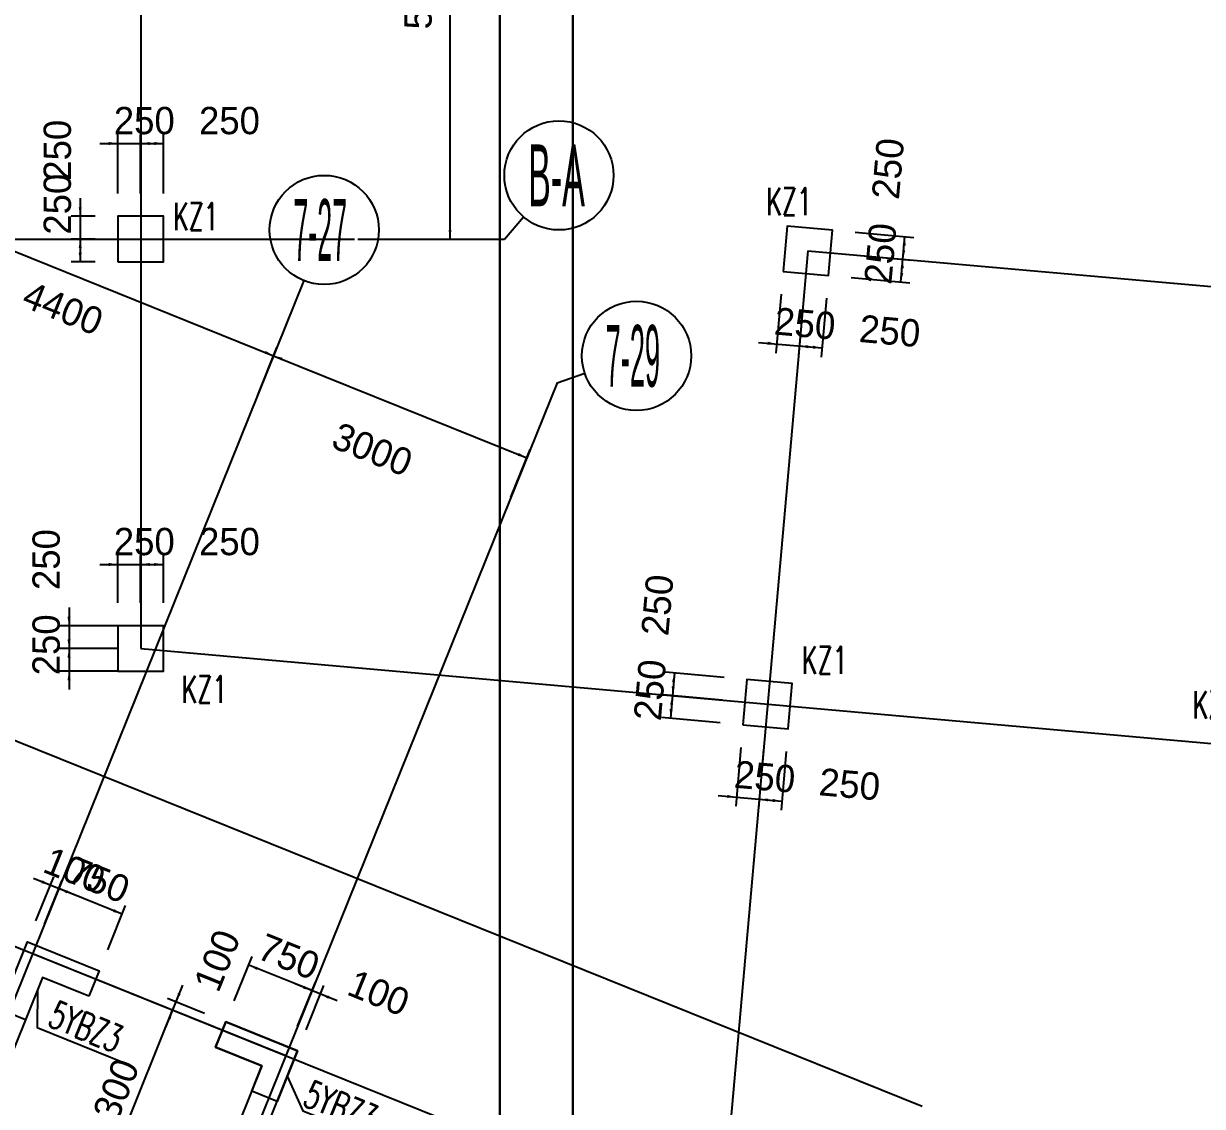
# Model space of a CAD drawing. Extents: x 19107 to 699106, y -67310 to 245688.
# Drawn here: x 561771 to 574726, y 79057 to 90956 of the extents above; entities that cross this region are included whole.
import ezdxf

# ---------------------------------------------------------------- set-up
doc = ezdxf.new("R2010")
doc.units = 0
doc.header["$LTSCALE"] = 100
doc.header["$MEASUREMENT"] = 0
for name, color, linetype in [('DIM', 3, 'Continuous'), ('DOTE', 253, 'Continuous'), ('h后浇带(新)', 1, 'Continuous'), ('L-AXIS', 3, 'Continuous'), ('wall-主楼', 2, 'Continuous'), ('小尺寸', 4, 'Continuous')]:
    doc.layers.add(name, color=color, linetype=linetype)
doc.layers.add('Select Column Frame Line', color=7, linetype='Continuous', lineweight=0)
doc.layers.add('Select Column Frame Position', color=7, linetype='Continuous', lineweight=0)
doc.styles.get("Standard").update_dxf_attribs({"font": 'standard'})
doc.styles.add('汉字', font='汉字')
doc.dimstyles.get("Standard").update_dxf_attribs({"dimtxt": 300, "dimasz": 100, "dimexe": 100, "dimexo": 250, "dimgap": 100, "dimtad": 0, "dimtoh": 1, "dimdec": 0, "dimdsep": 46, "dimcen": 0.09, "dimclrt": 7, "dimadec": 0, "dimazin": 0, "dimtfac": 1, "dimtdec": 4, "dimtofl": 0, "dimtmove": 0, "dimatfit": 3, "dimfxl": 1, "dimtolj": 1, "dimtzin": 0, "dimarcsym": 0})

# ---------------------------------------------------------------- blocks, each defined once
blk = doc.blocks.new('*D1282')
at = {"layer": 'L-AXIS', "color": 0, "linetype": 'ByBlock', "lineweight": -2}
for p, q in [((565446, 94088), (566558, 94088)), ((566458, 88588), (566458, 94088)), ((565446, 88588), (566558, 88588))]:
    blk.add_line(p, q, dxfattribs=at)
for points in [[(566458, 94088), (566474, 93988), (566441, 93988)], [(566458, 88588), (566441, 88688), (566474, 88688)]]:
    blk.add_solid(points, dxfattribs=at)
at = {"layer": 'L-AXIS', "color": 7, "linetype": 'Continuous', "lineweight": -2, "insert": (566108, 91338), "char_height": 300, "width": 780, "attachment_point": 5, "rotation": 90, "style": '汉字'}
blk.add_mtext('5500', dxfattribs=at)
blk = doc.blocks.new('*D1604')
at = {"layer": 'L-AXIS', "color": 0, "linetype": 'ByBlock', "lineweight": -2}
for p, q in [((560263, 88519), (560475, 89043)), ((560437, 88951), (564518, 87306)), ((564344, 86874), (564556, 87398))]:
    blk.add_line(p, q, dxfattribs=at)
for points in [[(560437, 88951), (560536, 88929), (560524, 88898)], [(564518, 87306), (564419, 87328), (564432, 87358)]]:
    blk.add_solid(points, dxfattribs=at)
at = {"layer": 'L-AXIS', "color": 7, "linetype": 'Continuous', "lineweight": -2, "insert": (562204, 87826), "char_height": 300, "width": 795, "attachment_point": 5, "rotation": 338.0454, "style": '汉字'}
blk.add_mtext('4400', dxfattribs=at)
blk = doc.blocks.new('_AXISO')
blk.add_circle((0, 0), 0.5)
blk = doc.blocks.new('*D4930')
at = {"layer": 'L-AXIS', "color": 0, "linetype": 'ByBlock', "lineweight": -2}
for p, q in [((564344, 86874), (564556, 87398)), ((564518, 87306), (567301, 86184)), ((567127, 85752), (567338, 86277))]:
    blk.add_line(p, q, dxfattribs=at)
for points in [[(564518, 87306), (564617, 87284), (564605, 87253)], [(567301, 86184), (567202, 86206), (567214, 86237)]]:
    blk.add_solid(points, dxfattribs=at)
at = {"layer": 'L-AXIS', "color": 7, "linetype": 'Continuous', "lineweight": -2, "insert": (565604, 86276), "char_height": 300, "width": 780, "attachment_point": 5, "rotation": 338.0454, "style": '汉字'}
blk.add_mtext('3000', dxfattribs=at)
blk = doc.blocks.new('*D2557')
at = {"layer": '小尺寸', "color": 0, "linetype": 'ByBlock', "lineweight": -2}
for p, q in [((560403, 81109), (560590, 81573)), ((561582, 80957), (560422, 81425)), ((561544, 80865), (560385, 81332))]:
    blk.add_line(p, q, dxfattribs=at)
for points in [[(560515, 81387), (560537, 81486), (560568, 81474)], [(560478, 81295), (560456, 81196), (560425, 81208)]]:
    blk.add_solid(points, dxfattribs=at)
at = {"layer": '小尺寸', "color": 7, "linetype": 'Continuous', "lineweight": -2, "insert": (560968, 81841), "char_height": 300, "width": 476.67, "attachment_point": 5, "rotation": 68.0454, "style": '汉字'}
blk.add_mtext('100', dxfattribs=at)
blk = doc.blocks.new('*D504')
at = {"layer": '小尺寸', "color": 0, "linetype": 'ByBlock', "lineweight": -2}
for p, q in [((563334, 79928), (563521, 80391)), ((563761, 80079), (563353, 80243)), ((563724, 79986), (563316, 80150))]:
    blk.add_line(p, q, dxfattribs=at)
for points in [[(563446, 80206), (563468, 80305), (563499, 80292)], [(563409, 80113), (563387, 80014), (563356, 80027)]]:
    blk.add_solid(points, dxfattribs=at)
at = {"layer": '小尺寸', "color": 7, "linetype": 'Continuous', "lineweight": -2, "insert": (563899, 80660), "char_height": 300, "width": 476.67, "attachment_point": 5, "rotation": 68.0454, "style": '汉字'}
blk.add_mtext('100', dxfattribs=at)
blk = doc.blocks.new('*D929')
at = {"layer": '小尺寸', "color": 0, "linetype": 'ByBlock', "lineweight": -2}
for p, q in [((562549, 77980), (563409, 80113)), ((563724, 79986), (563316, 80150)), ((563374, 77647), (562456, 78017))]:
    blk.add_line(p, q, dxfattribs=at)
for points in [[(563409, 80113), (563387, 80014), (563356, 80027)], [(562549, 77980), (562571, 78079), (562602, 78066)]]:
    blk.add_solid(points, dxfattribs=at)
at = {"layer": '小尺寸', "color": 7, "linetype": 'Continuous', "lineweight": -2, "insert": (562747, 79140), "char_height": 300, "width": 780, "attachment_point": 5, "rotation": 68.0454, "style": '汉字'}
blk.add_mtext('2300', dxfattribs=at)
blk = doc.blocks.new('*D1263')
at = {"layer": '小尺寸', "color": 0, "linetype": 'ByBlock', "lineweight": -2}
for p, q in [((565219, 80217), (564755, 80404)), ((564782, 79937), (564978, 80422)), ((564875, 79899), (565071, 80385))]:
    blk.add_line(p, q, dxfattribs=at)
for points in [[(564941, 80330), (564842, 80351), (564854, 80382)], [(565033, 80292), (565132, 80270), (565120, 80239)]]:
    blk.add_solid(points, dxfattribs=at)
at = {"layer": '小尺寸', "color": 7, "linetype": 'Continuous', "lineweight": -2, "insert": (565674, 80303), "char_height": 300, "width": 476.67, "attachment_point": 5, "rotation": 338.0454, "style": '汉字'}
blk.add_mtext('100', dxfattribs=at)
blk = doc.blocks.new('*D1594')
at = {"layer": '小尺寸', "color": 0, "linetype": 'ByBlock', "lineweight": -2}
for p, q in [((564087, 80217), (564282, 80703)), ((564941, 80330), (564245, 80610)), ((564782, 79937), (564978, 80422))]:
    blk.add_line(p, q, dxfattribs=at)
for points in [[(564245, 80610), (564344, 80588), (564332, 80557)], [(564941, 80330), (564842, 80351), (564854, 80382)]]:
    blk.add_solid(points, dxfattribs=at)
at = {"layer": '小尺寸', "color": 7, "linetype": 'Continuous', "lineweight": -2, "insert": (564686, 80702), "char_height": 300, "width": 566.67, "attachment_point": 5, "rotation": 338.0454, "style": '汉字'}
blk.add_mtext('750', dxfattribs=at)
blk = doc.blocks.new('*D1923')
at = {"layer": '小尺寸', "color": 0, "linetype": 'ByBlock', "lineweight": -2}
for p, q in [((562000, 81058), (562196, 81544)), ((562854, 81171), (562158, 81451)), ((562696, 80778), (562891, 81263))]:
    blk.add_line(p, q, dxfattribs=at)
for points in [[(562158, 81451), (562257, 81429), (562245, 81398)], [(562854, 81171), (562755, 81193), (562767, 81224)]]:
    blk.add_solid(points, dxfattribs=at)
at = {"layer": '小尺寸', "color": 7, "linetype": 'Continuous', "lineweight": -2, "insert": (562600, 81543), "char_height": 300, "width": 566.67, "attachment_point": 5, "rotation": 338.0454, "style": '汉字'}
blk.add_mtext('750', dxfattribs=at)
blk = doc.blocks.new('*D4917')
at = {"layer": '小尺寸', "color": 0, "linetype": 'ByBlock', "lineweight": -2}
for p, q in [((562344, 81376), (561880, 81563)), ((561907, 81096), (562103, 81581)), ((562000, 81058), (562196, 81544))]:
    blk.add_line(p, q, dxfattribs=at)
for points in [[(562066, 81489), (561967, 81510), (561979, 81541)], [(562158, 81451), (562257, 81429), (562245, 81398)]]:
    blk.add_solid(points, dxfattribs=at)
at = {"layer": '小尺寸', "color": 7, "linetype": 'Continuous', "lineweight": -2, "insert": (562332, 81651), "char_height": 300, "width": 476.67, "attachment_point": 5, "rotation": 338.0454, "style": '汉字'}
blk.add_mtext('100', dxfattribs=at)
blk = doc.blocks.new('*D3325')
at = {"layer": 'DIM', "color": 0, "linetype": 'ByBlock', "lineweight": -2}
for p, q in [((562394, 89038), (562394, 88388)), ((562558, 88838), (562294, 88838)), ((562558, 88588), (562294, 88588))]:
    blk.add_line(p, q, dxfattribs=at)
for points in [[(562394, 88838), (562377, 88938), (562410, 88938)], [(562394, 88588), (562410, 88488), (562377, 88488)]]:
    blk.add_solid(points, dxfattribs=at)
at = {"layer": 'DIM', "color": 7, "linetype": 'Continuous', "lineweight": -2, "insert": (562144, 89564), "char_height": 300, "width": 566.67, "attachment_point": 5, "rotation": 90, "style": '汉字'}
blk.add_mtext('250', dxfattribs=at)
blk = doc.blocks.new('*D1066')
at = {"layer": 'DIM', "color": 0, "linetype": 'ByBlock', "lineweight": -2}
for p, q in [((562558, 88588), (562294, 88588)), ((562394, 88588), (562394, 88338)), ((562558, 88338), (562294, 88338))]:
    blk.add_line(p, q, dxfattribs=at)
for points in [[(562394, 88588), (562410, 88488), (562377, 88488)], [(562394, 88338), (562377, 88438), (562410, 88438)]]:
    blk.add_solid(points, dxfattribs=at)
at = {"layer": 'DIM', "color": 7, "linetype": 'Continuous', "lineweight": -2, "insert": (562144, 88971), "char_height": 300, "width": 566.67, "attachment_point": 5, "rotation": 90, "style": '汉字'}
blk.add_mtext('250', dxfattribs=at)
blk = doc.blocks.new('*D1385')
at = {"layer": 'DIM', "color": 0, "linetype": 'ByBlock', "lineweight": -2}
for p, q in [((562808, 89088), (562808, 89738)), ((563058, 89088), (563058, 89738)), ((562608, 89638), (563258, 89638))]:
    blk.add_line(p, q, dxfattribs=at)
for points in [[(562808, 89638), (562708, 89621), (562708, 89655)], [(563058, 89638), (563158, 89655), (563158, 89621)]]:
    blk.add_solid(points, dxfattribs=at)
at = {"layer": 'DIM', "color": 7, "linetype": 'Continuous', "lineweight": -2, "insert": (563098, 89888), "char_height": 300, "width": 566.67, "attachment_point": 5, "style": '汉字'}
blk.add_mtext('250', dxfattribs=at)
blk = doc.blocks.new('*D1415')
at = {"layer": 'DIM', "color": 0, "linetype": 'ByBlock', "lineweight": -2}
for p, q in [((563058, 89088), (563058, 89738)), ((563308, 89088), (563308, 89738)), ((563058, 89638), (563308, 89638))]:
    blk.add_line(p, q, dxfattribs=at)
for points in [[(563058, 89638), (563158, 89655), (563158, 89621)], [(563308, 89638), (563208, 89621), (563208, 89655)]]:
    blk.add_solid(points, dxfattribs=at)
at = {"layer": 'DIM', "color": 7, "linetype": 'Continuous', "lineweight": -2, "insert": (564034, 89888), "char_height": 300, "width": 566.67, "attachment_point": 5, "style": '汉字'}
blk.add_mtext('250', dxfattribs=at)
blk = doc.blocks.new('*D3550')
at = {"layer": 'DIM', "color": 0, "linetype": 'ByBlock', "lineweight": -2}
for p, q in [((570096, 87983), (570038, 87335)), ((570345, 87961), (570287, 87313)), ((569848, 87453), (570495, 87395))]:
    blk.add_line(p, q, dxfattribs=at)
for points in [[(570047, 87435), (569946, 87427), (569949, 87460)], [(570296, 87413), (570397, 87421), (570394, 87387)]]:
    blk.add_solid(points, dxfattribs=at)
at = {"layer": 'DIM', "color": 7, "linetype": 'Continuous', "lineweight": -2, "insert": (570358, 87658), "char_height": 300, "width": 566.67, "attachment_point": 5, "rotation": 354.9316, "style": '汉字'}
blk.add_mtext('250', dxfattribs=at)
blk = doc.blocks.new('*D3920')
at = {"layer": 'DIM', "color": 0, "linetype": 'ByBlock', "lineweight": -2}
for p, q in [((570345, 87961), (570287, 87313)), ((570594, 87939), (570536, 87291)), ((570296, 87413), (570545, 87391))]:
    blk.add_line(p, q, dxfattribs=at)
for points in [[(570296, 87413), (570397, 87421), (570394, 87387)], [(570545, 87391), (570444, 87383), (570447, 87416)]]:
    blk.add_solid(points, dxfattribs=at)
at = {"layer": 'DIM', "color": 7, "linetype": 'Continuous', "lineweight": -2, "insert": (571291, 87576), "char_height": 300, "width": 566.67, "attachment_point": 5, "rotation": 354.9316, "style": '汉字'}
blk.add_mtext('250', dxfattribs=at)
blk = doc.blocks.new('*D4245')
at = {"layer": 'DIM', "color": 0, "linetype": 'ByBlock', "lineweight": -2}
for p, q in [((570887, 88414), (571534, 88357)), ((571413, 88117), (571435, 88366)), ((570865, 88165), (571512, 88108))]:
    blk.add_line(p, q, dxfattribs=at)
for points in [[(571435, 88366), (571443, 88265), (571409, 88268)], [(571413, 88117), (571405, 88218), (571438, 88215)]]:
    blk.add_solid(points, dxfattribs=at)
at = {"layer": 'DIM', "color": 7, "linetype": 'Continuous', "lineweight": -2, "insert": (571189, 88428), "char_height": 300, "width": 566.67, "attachment_point": 5, "rotation": 84.9316, "style": '汉字'}
blk.add_mtext('250', dxfattribs=at)
blk = doc.blocks.new('*D1979')
at = {"layer": 'DIM', "color": 0, "linetype": 'ByBlock', "lineweight": -2}
for p, q in [((570909, 88664), (571556, 88606)), ((571435, 88366), (571457, 88615)), ((570887, 88414), (571534, 88357))]:
    blk.add_line(p, q, dxfattribs=at)
for points in [[(571457, 88615), (571465, 88514), (571431, 88517)], [(571435, 88366), (571427, 88467), (571460, 88464)]]:
    blk.add_solid(points, dxfattribs=at)
at = {"layer": 'DIM', "color": 7, "linetype": 'Continuous', "lineweight": -2, "insert": (571272, 89361), "char_height": 300, "width": 566.67, "attachment_point": 5, "rotation": 84.9316, "style": '汉字'}
blk.add_mtext('250', dxfattribs=at)
blk = doc.blocks.new('*D4702')
at = {"layer": 'DIM', "color": 0, "linetype": 'ByBlock', "lineweight": -2}
for p, q in [((569471, 83771), (568824, 83829)), ((568923, 83820), (568901, 83571)), ((569449, 83522), (568802, 83580))]:
    blk.add_line(p, q, dxfattribs=at)
for points in [[(568923, 83820), (568931, 83719), (568898, 83722)], [(568901, 83571), (568894, 83672), (568927, 83669)]]:
    blk.add_solid(points, dxfattribs=at)
at = {"layer": 'DIM', "color": 7, "linetype": 'Continuous', "lineweight": -2, "insert": (568738, 84566), "char_height": 300, "width": 566.67, "attachment_point": 5, "rotation": 84.9316, "style": '汉字'}
blk.add_mtext('250', dxfattribs=at)
blk = doc.blocks.new('*D5067')
at = {"layer": 'DIM', "color": 0, "linetype": 'ByBlock', "lineweight": -2}
for p, q in [((569449, 83522), (568802, 83580)), ((568901, 83571), (568879, 83322)), ((569427, 83273), (568780, 83331))]:
    blk.add_line(p, q, dxfattribs=at)
for points in [[(568901, 83571), (568909, 83470), (568876, 83473)], [(568879, 83322), (568871, 83423), (568905, 83420)]]:
    blk.add_solid(points, dxfattribs=at)
at = {"layer": 'DIM', "color": 7, "linetype": 'Continuous', "lineweight": -2, "insert": (568656, 83633), "char_height": 300, "width": 566.67, "attachment_point": 5, "rotation": 84.9316, "style": '汉字'}
blk.add_mtext('250', dxfattribs=at)
blk = doc.blocks.new('*D75')
at = {"layer": 'DIM', "color": 0, "linetype": 'ByBlock', "lineweight": -2}
for p, q in [((569654, 83002), (569597, 82355)), ((569903, 82980), (569846, 82333)), ((569406, 82472), (570054, 82415))]:
    blk.add_line(p, q, dxfattribs=at)
for points in [[(569605, 82454), (569504, 82447), (569507, 82480)], [(569854, 82432), (569955, 82440), (569953, 82407)]]:
    blk.add_solid(points, dxfattribs=at)
at = {"layer": 'DIM', "color": 7, "linetype": 'Continuous', "lineweight": -2, "insert": (569917, 82678), "char_height": 300, "width": 566.67, "attachment_point": 5, "rotation": 354.9316, "style": '汉字'}
blk.add_mtext('250', dxfattribs=at)
blk = doc.blocks.new('*D439')
at = {"layer": 'DIM', "color": 0, "linetype": 'ByBlock', "lineweight": -2}
for p, q in [((569903, 82980), (569846, 82333)), ((570152, 82958), (570095, 82311)), ((569854, 82432), (570103, 82410))]:
    blk.add_line(p, q, dxfattribs=at)
for points in [[(569854, 82432), (569955, 82440), (569953, 82407)], [(570103, 82410), (570002, 82402), (570005, 82436)]]:
    blk.add_solid(points, dxfattribs=at)
at = {"layer": 'DIM', "color": 7, "linetype": 'Continuous', "lineweight": -2, "insert": (570849, 82595), "char_height": 300, "width": 566.67, "attachment_point": 5, "rotation": 354.9316, "style": '汉字'}
blk.add_mtext('250', dxfattribs=at)
blk = doc.blocks.new('*D3504')
at = {"layer": 'DIM', "color": 0, "linetype": 'ByBlock', "lineweight": -2}
for p, q in [((562808, 84589), (562808, 85112)), ((563058, 84589), (563058, 85112)), ((562608, 85012), (563258, 85012))]:
    blk.add_line(p, q, dxfattribs=at)
for points in [[(562808, 85012), (562708, 84995), (562708, 85029)], [(563058, 85012), (563158, 85029), (563158, 84995)]]:
    blk.add_solid(points, dxfattribs=at)
at = {"layer": 'DIM', "color": 7, "linetype": 'Continuous', "lineweight": -2, "insert": (563098, 85262), "char_height": 300, "width": 566.67, "attachment_point": 5, "style": '汉字'}
blk.add_mtext('250', dxfattribs=at)
blk = doc.blocks.new('*D4363')
at = {"layer": 'DIM', "color": 0, "linetype": 'ByBlock', "lineweight": -2}
for p, q in [((563058, 84589), (563058, 85112)), ((563308, 84589), (563308, 85112)), ((563058, 85012), (563308, 85012))]:
    blk.add_line(p, q, dxfattribs=at)
for points in [[(563058, 85012), (563158, 85029), (563158, 84995)], [(563308, 85012), (563208, 84995), (563208, 85029)]]:
    blk.add_solid(points, dxfattribs=at)
at = {"layer": 'DIM', "color": 7, "linetype": 'Continuous', "lineweight": -2, "insert": (564034, 85262), "char_height": 300, "width": 566.67, "attachment_point": 5, "style": '汉字'}
blk.add_mtext('250', dxfattribs=at)
blk = doc.blocks.new('*D3829')
at = {"layer": 'DIM', "color": 0, "linetype": 'ByBlock', "lineweight": -2}
for p, q in [((562271, 84539), (562271, 83889)), ((562808, 84339), (562171, 84339)), ((562808, 84089), (562171, 84089))]:
    blk.add_line(p, q, dxfattribs=at)
for points in [[(562271, 84339), (562254, 84439), (562288, 84439)], [(562271, 84089), (562288, 83989), (562254, 83989)]]:
    blk.add_solid(points, dxfattribs=at)
at = {"layer": 'DIM', "color": 7, "linetype": 'Continuous', "lineweight": -2, "insert": (562021, 85066), "char_height": 300, "width": 566.67, "attachment_point": 5, "rotation": 90, "style": '汉字'}
blk.add_mtext('250', dxfattribs=at)
blk = doc.blocks.new('*D2051')
at = {"layer": 'DIM', "color": 0, "linetype": 'ByBlock', "lineweight": -2}
for p, q in [((562271, 84289), (562271, 83639)), ((562808, 84089), (562171, 84089)), ((562808, 83839), (562171, 83839))]:
    blk.add_line(p, q, dxfattribs=at)
for points in [[(562271, 84089), (562254, 84189), (562288, 84189)], [(562271, 83839), (562288, 83739), (562254, 83739)]]:
    blk.add_solid(points, dxfattribs=at)
at = {"layer": 'DIM', "color": 7, "linetype": 'Continuous', "lineweight": -2, "insert": (562021, 84129), "char_height": 300, "width": 566.67, "attachment_point": 5, "rotation": 90, "style": '汉字'}
blk.add_mtext('250', dxfattribs=at)
blk = doc.blocks.new('1')
at = {"layer": 'h后浇带(新)', "color": 6, "lineweight": 30}
for p, q in [((617913, 550880), (632181, 534727)), ((617314, 550350), (631479, 534314))]:
    blk.add_line(p, q, dxfattribs=at)
blk = doc.blocks.new('后浇带现场')
at = {"color": 1, "lineweight": 30, "rotation": 318.5460777723208}
blk.add_blockref('1', (-77006, 620463), dxfattribs=at)

msp = doc.modelspace()

# ---------------------------------------------------------------- linework, layer by layer
at = {"layer": 'DOTE'}
for p, q in [((563058.1, 210429.3), (563058.1, 84089.2)), ((571646, 79056.8), (530053.9, 95822.8)), ((570831.9, 77120.7), (537661.8, 90491.8)), ((554958.1, 88587.9), (565409.3, 88587.9)), ((570388.9, 88458.7), (566741.9, 47338.6)), ((570388.9, 88458.7), (591247.7, 86608.7)), ((564250.7, 86641.8), (560523.1, 77394.8)), ((567033.1, 85520.2), (563305.6, 76273.2)), ((563058.1, 84089.2), (590806, 81628.2)), ((564651.5, 79612.1), (557788.2, 82378.7))]:
    msp.add_line(p, q, dxfattribs=at)
at = {"layer": 'L-AXIS'}
for p, q in [((567054.6, 88587.9), (567264.2, 88832.4)), ((565446, 88587.9), (567054.6, 88587.9)), ((564851.1, 88131.4), (564250.7, 86641.8)), ((567633.5, 87009.7), (567938.6, 87112.7)), ((567633.5, 87009.7), (567033.1, 85520.2))]:
    msp.add_line(p, q, dxfattribs=at)
at = {"layer": 'Select Column Frame Line', "color": 200, "linetype": 'Continuous', "lineweight": -3}
for p in [(561923.7, 80334.3), (562900.1, 79524.3)]:
    msp.add_line(p, (561919, 79919.8), dxfattribs=at)
msp.add_lwpolyline([(564669.5, 79389.2), (564839.9, 79009.5), (565619, 78695.4)], dxfattribs=at)
at = {"layer": 'Select Column Frame Position', "color": 7, "linetype": 'Continuous', "lineweight": -3}
for points in [[(562808.1, 88337.9), (563308.1, 88337.9), (563308.1, 88837.9), (562808.1, 88837.9), (562808.1, 88337.9)], [(570117.8, 88231.7), (570615.8, 88187.6), (570660, 88685.6), (570161.9, 88729.8), (570117.8, 88231.7)], [(562808.1, 83839.2), (563308.1, 83839.2), (563308.1, 84339.2), (562808.1, 84339.2), (562808.1, 83839.2)], [(569676, 83251.3), (570174.1, 83207.1), (570218.3, 83705.2), (569720.2, 83749.3), (569676, 83251.3)]]:
    msp.add_lwpolyline(points, dxfattribs=at)
at = {"layer": 'Select Column Frame Position', "color": 235, "linetype": 'Continuous', "lineweight": -3}
for points in [[(562490, 80268.1), (561979.7, 80473.3), (561793, 80010), (561514.7, 80122.1), (561813.8, 80864.1), (562602.1, 80546), (562490, 80268.1)], [(564781.6, 79667.4), (564557.3, 79111), (564279.1, 79223.1), (564391.2, 79501.4), (563881.1, 79707), (563993.3, 79985.2), (564781.6, 79667.4)]]:
    msp.add_lwpolyline(points, dxfattribs=at)
at = {"layer": 'wall-主楼'}
for points in [[(562489.9, 80267.8), (561979.8, 80473.4), (560708.6, 77320), (559873.9, 77656.5), (560060.8, 78120.2), (560617.3, 77895.9), (561813.7, 80863.8), (562602.1, 80546)], [(563993.3, 79985.2), (563881.1, 79707), (564391.2, 79501.4), (563606.1, 77553.7), (563977.1, 77404.1), (564089.3, 77682.4), (563996.5, 77719.7), (564781.6, 79667.4)]]:
    msp.add_lwpolyline(points, close=True, dxfattribs=at)

# ---------------------------------------------------------------- block references
at = {"color": 3, "lineweight": 30}
msp.add_blockref('后浇带现场', (-182998.7, -527042.1), dxfattribs=at)
at = {"layer": 'L-AXIS'}
ref = msp.add_blockref('_AXISO', (567654.6, 89287.9), dxfattribs=dict(at, xscale=1199.999999999997, yscale=1200, rotation=359.9996457873818))
ref.add_attrib('A', 'B-A', (567315.2, 88948.5), dxfattribs={"height": 678.82, "style": '汉字', "width": 0.412698})
ref = msp.add_blockref('_AXISO', (565075.4, 88687.9), dxfattribs=dict(at, xscale=1199.999999999997, yscale=1200, rotation=359.9996457873818))
ref.add_attrib('A', '7-27', (564736, 88348.4), dxfattribs={"height": 678.82, "style": '汉字', "width": 0.325})
ref = msp.add_blockref('_AXISO', (568507.1, 87304.5), dxfattribs=dict(at, xscale=1199.999999999997, yscale=1200, rotation=359.9996457873818))
ref.add_attrib('A', '7-29', (568167.7, 86965.1), dxfattribs={"height": 678.82, "style": '汉字', "width": 0.329114})

# ---------------------------------------------------------------- texts
at = {"color": 200, "linetype": 'Continuous', "lineweight": -3, "width": 0.7}
for p in [(569932.7, 88851.1), (563414.1, 88684.4), (570324.3, 83811.2), (563508.2, 83490), (574618.4, 83321.1)]:
    msp.add_text('KZ1', height=300, dxfattribs=at).set_placement(p)
for p in [(562024.1, 79946), (564825.2, 79070.4)]:
    msp.add_text('5YBZ3', height=300, rotation=338.04538, dxfattribs=at).set_placement(p)

# ---------------------------------------------------------------- dimensions: what is measured, and where the dimension line sits
at = {"layer": 'DIM', "color": 200}
for p1, p2, distance, picture, middle in [((562808.1, 88837.9), (563058.1, 88837.9), 800, '*D1385', (562590, 89887.9)), ((563058.1, 88837.9), (563308.1, 88837.9), 800, '*D1415', (563526.1, 89887.9)), ((562808.1, 88837.9), (562808.1, 88587.9), -414.3, '*D3325', (562143.8, 89056)), ((570637.9, 88436.6), (570660, 88685.6), -800, '*D1979', (571227.1, 88854.2)), ((562808.1, 88587.9), (562808.1, 88337.9), -414.3, '*D1066', (562143.8, 88462.9)), ((570615.8, 88187.6), (570637.9, 88436.6), -800, '*D4245', (571144.4, 87921.7)), ((570117.8, 88231.7), (570366.8, 88209.6), -800, '*D3550', (569852, 87703.1)), ((570366.8, 88209.6), (570615.8, 88187.6), -800, '*D3920', (570784.4, 87620.4)), ((563058.1, 84339.2), (563058.1, 84089.2), -787.2, '*D3829', (562020.9, 84557.3)), ((562808.1, 84339.2), (563058.1, 84339.2), 672.9, '*D3504', (562590, 85262.1)), ((569720.2, 83749.3), (569698.1, 83500.3), -800, '*D4702', (568693.6, 84059.3)), ((569698.1, 83500.3), (569676, 83251.3), -800, '*D5067', (568610.9, 83126.8)), ((569676, 83251.3), (569925.1, 83229.2), -800, '*D75', (569410.2, 82722.7)), ((569925.1, 83229.2), (570174.1, 83207.1), -800, '*D439', (570342.7, 82640))]:
    dim = msp.add_aligned_dim(p1=p1, p2=p2, distance=distance, dimstyle='Standard', dxfattribs=at)
    dim.commit()
    dim.dimension.update_dxf_attribs({"geometry": picture, "text_midpoint": middle})
for base, p1, p2, angle, picture, middle in [((563308.1, 85012.1), (563058.1, 84339.2), (563308.1, 84339.2), 180, '*D4363', (563526.1, 85262.1)), ((562270.9, 83839.2), (563058.1, 84089.2), (563058.1, 83839.2), 90, '*D2051', (562020.9, 83621.1))]:
    dim = msp.add_linear_dim(base=base, p1=p1, p2=p2, angle=angle, dimstyle='Standard', dxfattribs=at)
    dim.commit()
    dim.dimension.update_dxf_attribs({"geometry": picture, "text_midpoint": middle})
at = {"layer": 'L-AXIS'}
for base, p1, p2, angle, picture, middle in [((566457.5, 94087.9), (565196, 88587.9), (565196, 94087.9), 90, '*D1282', (566107.5, 91337.9)), ((564518.3, 87305.7), (560169.8, 88286.9), (564250.7, 86641.8), 338.04538, '*D1604', (562204, 87825.7)), ((567300.7, 86184), (564250.7, 86641.8), (567033.1, 85520.2), 338.04538, '*D4930', (565603.7, 86276.1))]:
    dim = msp.add_linear_dim(base=base, p1=p1, p2=p2, angle=angle, dimstyle='Standard', dxfattribs=at)
    dim.commit()
    dim.dimension.update_dxf_attribs({"geometry": picture, "text_midpoint": middle})
at = {"layer": '小尺寸'}
for p1, p2, distance, picture, middle in [((561776.3, 80771.1), (561813.7, 80863.8), 1400, '*D2557', (560822.6, 81481.1)), ((563955.9, 79892.5), (563993.3, 79985.2), 589.9, '*D504', (563753.5, 80299.6))]:
    dim = msp.add_aligned_dim(p1=p1, p2=p2, distance=distance, dimstyle='Standard', dxfattribs=at)
    dim.commit()
    dim.dimension.update_dxf_attribs({"geometry": picture, "text_midpoint": middle})
for base, p1, p2, angle, picture, middle in [((562065.5, 81488.5), (561906.5, 80826.5), (561813.7, 80863.8), 158.04538, '*D4917', (561971.7, 81795.9)), ((562158.3, 81451.2), (562602.1, 80546), (561906.5, 80826.5), 158.04538, '*D1923', (562599.6, 81542.8)), ((564245.1, 80609.9), (564688.9, 79704.8), (563993.3, 79985.2), 158.04538, '*D1594', (564686.4, 80701.6)), ((564940.7, 80329.5), (564781.6, 79667.4), (564688.9, 79704.8), 158.04538, '*D1263', (565314.2, 80448.5)), ((563408.8, 80113), (563606.1, 77553.7), (563955.9, 79892.5), 68.04538, '*D929', (562747, 79139.9))]:
    dim = msp.add_linear_dim(base=base, p1=p1, p2=p2, angle=angle, dimstyle='Standard', dxfattribs=at)
    dim.commit()
    dim.dimension.update_dxf_attribs({"geometry": picture, "text_midpoint": middle})

doc.saveas('drawing.dxf')
